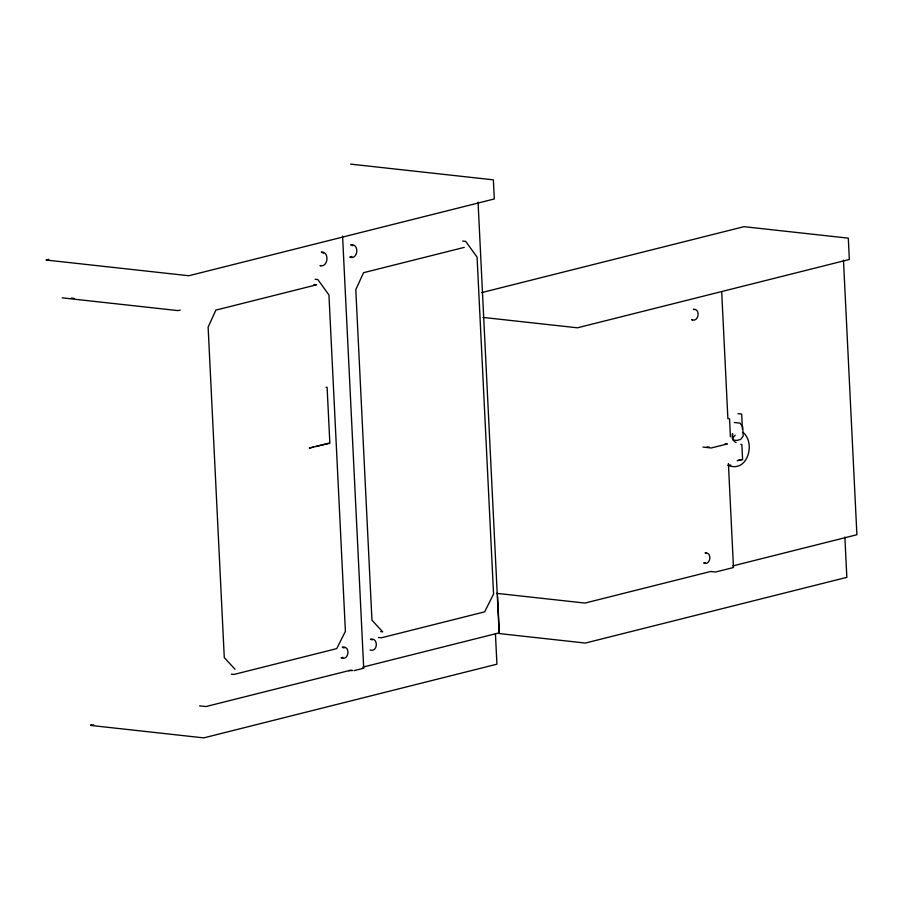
<?xml version="1.0" encoding="UTF-8"?>
<svg xmlns="http://www.w3.org/2000/svg" width="902" height="902" viewBox="0 0 902 902"><rect width="100%" height="100%" fill="white"/><g stroke="black" fill="none" stroke-linecap="round" stroke-linejoin="round"><path stroke-width="1.35" d="M732.311 433.862L732.323 438.428L735.175 435.204M732.785 433.918C732.187 437.03 732.717 441.292 736.077 442.578M351.836 256.416L349.75 257.171C358.207 260.171 359.661 243.247 350.686 244.837L352.659 245.727M342.884 657.332L341.057 657.795C348.961 661.358 350.878 645.573 342.388 647.14L344.045 648.098M705.42 562.645L703.673 563.028C710.629 565.904 712.467 551.956 705.082 552.892L705.916 553.208M48.764 259.336L46.036 260.024L188.822 275.741L494.307 198.959L493.371 179.836L350.585 164.119M180.231 310.051L178.021 310.615L62.215 297.863M464.237 247.385L363.529 272.697L355.794 289.722L371.951 620.204L382.696 631.84L380.689 631.614M481.668 292.609L744.003 226.673L848.297 238.151L849.334 259.472L577.438 327.809L483.01 317.414M313.242 447.076L309.363 448.046L329.85 443.299L327.11 387.386L326.017 387.262M315.824 446.422L328.756 443.175M741.545 459.569L737.238 460.651L742.594 459.682L741.85 444.483L740.801 444.37M90.899 724.486L90.944 725.456L93.673 724.78M732.672 565.949L856.9 534.728L843.471 260.216M362.818 667.13L499.133 632.866L478.06 202.161M353.99 670.66L363.709 668.213L342.58 236.099M321.146 265.526L319.973 265.662C328.136 267.838 329.805 251.534 321.315 252.075L323.457 253.169M728.827 465.161L730.857 465.049M692.589 319.759L691.676 319.725C698.734 322.747 700.865 308.597 693.413 309.285L694.258 309.668M462.692 241.048L465.703 241.386L477.079 257.171L493.552 594.102L484.645 611.849L381.478 637.782L378.468 637.455M315.181 279.27L317.842 279.564L328.948 294.977L345.398 631.366L336.739 648.617L233.968 674.448L231.295 674.155M313.907 284.513L316.568 284.806L215.86 310.119L208.125 327.144L224.282 657.614L235.027 669.261M71.416 298.077L74.201 298.382M737.994 413.68L741.681 414.086L742.425 429.205M734.329 422.497L739.967 423.117L742.707 426.781L743.169 436.173L740.587 439.477L736.799 440.435L732.875 439.996M725.152 443.671L727.384 443.919L711.238 447.978L702.974 447.065M707.044 446.93L709.502 447.2M727.801 465.218C747.578 473.584 755.966 442.961 743.056 432.43M496.495 593.324L585.003 603.066L710.697 571.473L715.602 572.015L733.484 567.516L728.399 463.538M370.034 649.936C377.87 652.811 378.75 637.24 370.44 639.259L372.188 639.879M348.724 670.671L352.411 670.49L350.371 670.265L205.949 706.559L199.59 705.86M90.944 725.456L203.739 737.881L496.923 664.188L495.435 633.835M844.87 537.073L846.843 577.348L585.375 643.058L499.381 633.587L497.408 593.313M730.428 436.771L729.549 418.787L727.891 418.607L721.69 291.797"/></g></svg>
